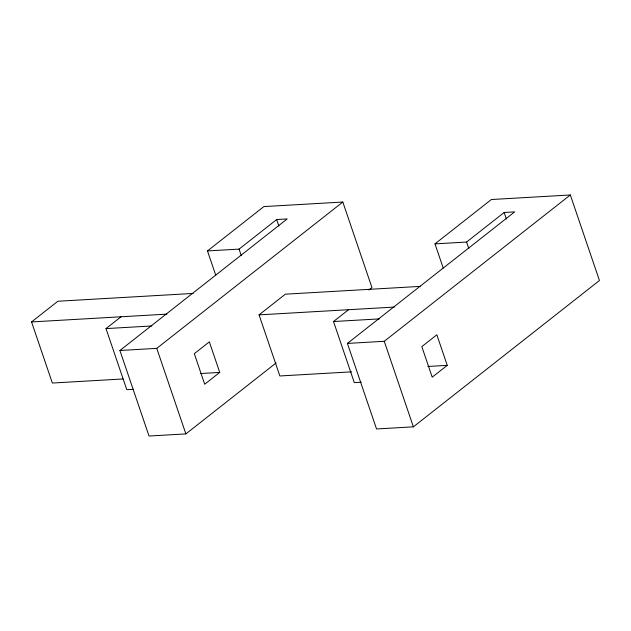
<?xml version="1.0" encoding="UTF-8"?>
<svg xmlns="http://www.w3.org/2000/svg" width="631" height="631" viewBox="0 0 631 631"><rect width="100%" height="100%" fill="white"/><g stroke="black" fill="none" stroke-linecap="round" stroke-linejoin="round"><path stroke-width="0.95" d="M123.155 378.955L52.349 383.041L31.55 321.936L57.863 301.247L193.125 293.439M133.622 389.311L126.799 389.698L106 328.601L121.034 316.778M215.707 275.108L207.481 250.933L263.861 206.589L342.822 202.038L371.943 287.578L368.859 290.008M207.481 250.933L239.062 249.111L276.654 219.549L287.184 218.941L119.906 350.489L149.026 436.029L185.877 433.907L276.204 362.864M119.906 350.489L156.756 348.359L342.822 202.038M351.641 371.833L279.856 375.973L259.057 314.869L285.37 294.18L420.632 286.371M219.746 372.416L204.704 384.24L194.309 353.683L209.342 341.86L219.746 372.416L200.35 373.536M361.129 382.244L354.306 382.631L333.507 321.534L348.541 309.711M434.988 243.866L491.368 199.522L570.329 194.971L599.45 280.511L413.384 426.84L376.533 428.962L347.413 343.422L514.683 211.874L504.161 212.481L466.569 242.044L434.988 243.866L443.214 268.041M347.413 343.422L384.263 341.292L570.329 194.971M447.245 365.349L432.211 377.172L421.816 346.616L436.849 334.793L447.245 365.349L427.857 366.469M31.55 321.936L166.852 314.135M259.057 314.869L394.359 307.068M106 328.601L151.819 325.959M333.507 321.534L379.326 318.892M504.161 212.481L506.377 218.989M466.569 242.044L468.786 248.551M384.263 341.292L413.384 426.84M276.654 219.549L278.87 226.056M239.062 249.111L241.279 255.618M156.756 348.359L185.877 433.907"/></g></svg>
